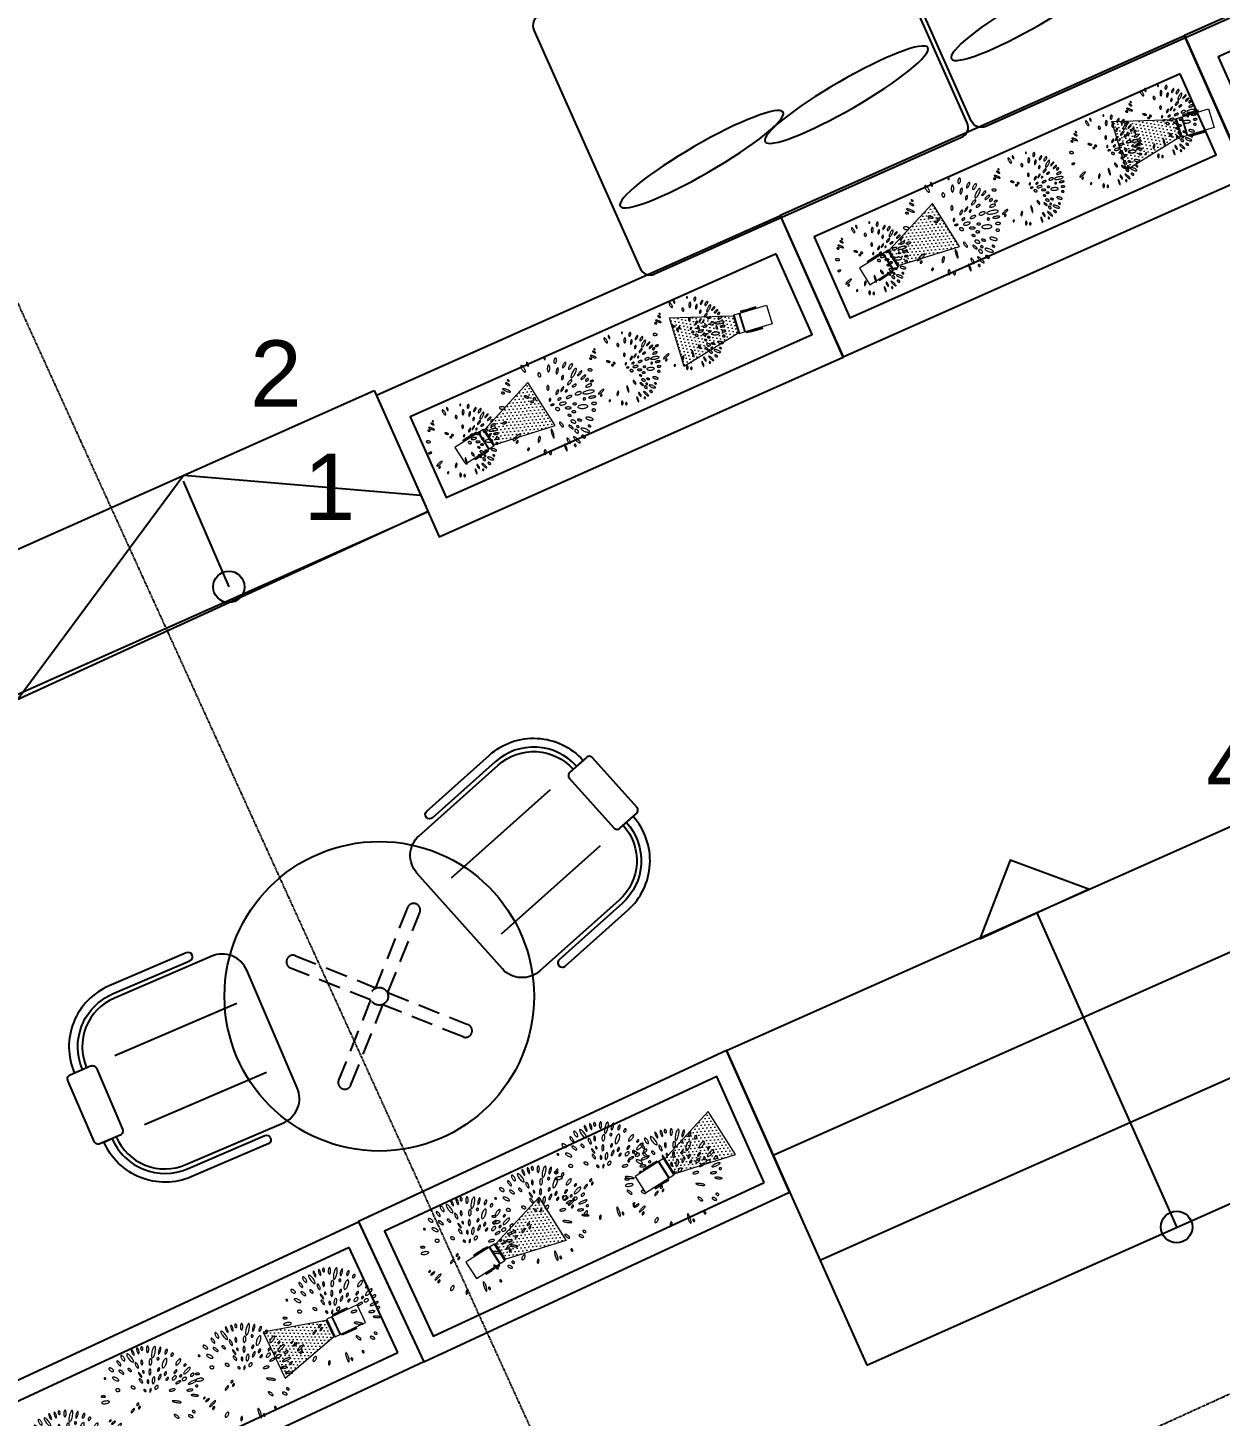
# Model space of a CAD drawing. Header units: millimetres. Extents: x 2562 to 7288, y 778 to 5635.
# Drawn here: x 3753.1 to 4022.7, y 1200.9 to 1514.9 of the extents above; entities that cross this region are included whole.
import ezdxf

# ---------------------------------------------------------------- set-up
doc = ezdxf.new("R2010")
doc.units = ezdxf.units.MM
doc.set_wipeout_variables(frame=1)
doc.linetypes.add('HIDDEN', pattern=[0.375, 0.25, -0.125])
doc.linetypes.add('x-ref_base plan 1$0$C2-A104-16$0$HIDDEN', pattern=[0.375, 0.25, -0.125])
for name, color, linetype in [('0-gnl-gor2', 6, 'Continuous'), ('0-gnl-gor3', 252, 'Continuous'), ('0-gnl-gor5', 254, 'Continuous'), ('0-gnl-merdiven', 6, 'Continuous'), ('0-gnl-ust', 191, 'HIDDEN'), ('2-tef-hareketli', 251, 'Continuous')]:
    doc.layers.add(name, color=color, linetype=linetype)
doc.layers.add('ONOFF_LI-11', color=7, linetype='Continuous', lineweight=0, true_color=0xcc33a1)
doc.layers.add('x-ref_base plan 1$0$SHG-LANDSCAPING', color=252, linetype='Continuous', lineweight=18)
doc.styles.get("Standard").update_dxf_attribs({"font": 'arial.ttf'})

# ---------------------------------------------------------------- blocks, each defined once
blk = doc.blocks.new('LI-11')
blk.add_wipeout([(-2.2, 3.19), (2.2, 3.19), (2.2, 0.81), (2.56, 0.81), (2.56, -2.83), (2.41, -2.83), (2.41, -2.56), (2.2, -2.56), (2.2, -4.41), (2, -4.61), (-2, -4.61), (-2.2, -4.41), (-2.2, -2.61), (-2.4, -2.61), (-2.4, -2.83), (-2.55, -2.83), (-2.56, 0.81), (-2.2, 0.81)]).dxf.layer = 'ONOFF_LI-11'
at = {"layer": 'ONOFF_LI-11', "ltscale": 3, "true_color": 0xf4cd0b}
h = blk.add_hatch(dxfattribs=at)
h.set_pattern_fill('DOTS', color=40, scale=0.5)
h.paths.add_polyline_path([(-5.75, -18.62), (5.75, -18.62), (2, -4.61), (-2, -4.61)])
at = {"layer": 'ONOFF_LI-11', "color": 251, "ltscale": 3}
for p, q in [((-2.2, 0.81), (-2.56, 0.81)), ((-2.56, 0.81), (-2.56, -0.81)), ((2.2, 0.81), (2.56, 0.81)), ((2.56, 0.81), (2.56, -0.81)), ((-2.2, -0.81), (-2.39, -0.81)), ((2.2, -0.81), (2.39, -0.81)), ((2.41, -1.95), (2.56, -1.95))]:
    blk.add_line(p, q, dxfattribs=at)
at = {"layer": 'ONOFF_LI-11', "ltscale": 3}
for points in [[(2.2, -4.41), (2.2, 3.19), (-2.2, 3.19), (-2.2, -4.41)], [(-2.2, -3.06), (2.2, -3.06)], [(-2.2, -3.21), (2.2, -3.21)], [(-2.2, -4.41), (2.2, -4.41)], [(-2, -4.61), (-2.2, -4.41)], [(-2, -4.61), (2, -4.61)], [(-2, -4.61), (2, -4.61)], [(2, -4.61), (2.2, -4.41)]]:
    blk.add_lwpolyline(points, dxfattribs=at)
at = {"layer": 'ONOFF_LI-11', "color": 251, "ltscale": 3}
for points in [[(-2.56, -1.95), (-2.56, 0.81)], [(-2.41, -1.95), (-2.38, 0.81)], [(2.41, -1.95), (2.38, 0.81)], [(2.56, -1.95), (2.56, 0.81)]]:
    blk.add_lwpolyline(points, dxfattribs=at)
for points in [[(-2.55, -2.83), (-2.4, -2.83), (-2.4, -1.95), (-2.55, -1.95)], [(-2.4, -2.21), (-2.2, -2.21), (-2.2, -2.61), (-2.4, -2.61)], [(2.2, -2.26), (2.41, -2.26), (2.41, -2.56), (2.2, -2.56)], [(2.41, -1.95), (2.56, -1.95), (2.56, -2.83), (2.41, -2.83)]]:
    blk.add_lwpolyline(points, close=True, dxfattribs=at)
at = {"layer": 'ONOFF_LI-11', "color": 40, "ltscale": 3, "true_color": 0xf4cd0b}
blk.add_lwpolyline([(-5.75, -18.62), (5.75, -18.62), (2, -4.61), (-2, -4.61), (-5.75, -18.62)], dxfattribs=at)
blk = doc.blocks.new('BP_Abelia grandiflora')
at = {"layer": '0-gnl-gor5', "lineweight": 9}
for points in [[(-0.0949, 0.2077, 0.206976), (-0.0962, 0.2062, 0.096084), (-0.0969, 0.2021, 0.052894), (-0.0962, 0.1976, 0.039992), (-0.0943, 0.1919, 0.039992), (-0.0914, 0.1866, 0.052894), (-0.0886, 0.183, 0.096084), (-0.0851, 0.1807, 0.206976), (-0.0831, 0.1807, 0.206976), (-0.0818, 0.1821, 0.096084), (-0.0811, 0.1862, 0.052894), (-0.0818, 0.1908, 0.039992), (-0.0837, 0.1965, 0.039992), (-0.0866, 0.2018, 0.052894), (-0.0894, 0.2054, 0.096084), (-0.0929, 0.2077, 0.206976)], [(-0.0624, 0.1861, 0.029169), (-0.0573, 0.1778, 0.03978), (-0.0528, 0.1723, 0.081053), (-0.0476, 0.1685, 0.247796), (-0.0454, 0.1685, 0.247796), (-0.0441, 0.1704, 0.081053), (-0.0445, 0.1768, 0.03978), (-0.0466, 0.1836, 0.029169), (-0.0507, 0.1924, 0.029169), (-0.0558, 0.2006, 0.03978), (-0.0603, 0.2061, 0.081053), (-0.0655, 0.21, 0.247796), (-0.0677, 0.2099, 0.247796), (-0.0689, 0.2081, 0.081053), (-0.0686, 0.2016, 0.03978), (-0.0665, 0.1949, 0.029169)], [(-0.0439, 0.2257, 0.261938), (-0.0448, 0.2249, 0.075007), (-0.0454, 0.2211, 0.035692), (-0.0451, 0.2169, 0.025978), (-0.044, 0.2111, 0.025978), (-0.0423, 0.2055, 0.035692), (-0.0406, 0.2017, 0.075007), (-0.0383, 0.1986, 0.261938), (-0.0372, 0.1982, 0.261938), (-0.0363, 0.199, 0.075007), (-0.0357, 0.2029, 0.035692), (-0.036, 0.2071, 0.025978), (-0.0371, 0.2128, 0.025978), (-0.0388, 0.2184, 0.035692), (-0.0405, 0.2223, 0.075007), (-0.0428, 0.2254, 0.261938)], [(-0.0182, 0.2289, 0.243416), (-0.0193, 0.2281, 0.082852), (-0.0205, 0.2245, 0.04109), (-0.0209, 0.2203, 0.030206), (-0.0205, 0.2146, 0.030206), (-0.0194, 0.209, 0.04109), (-0.018, 0.205, 0.082852), (-0.0159, 0.2019, 0.243416), (-0.0146, 0.2014, 0.243416), (-0.0135, 0.2022, 0.082852), (-0.0123, 0.2058, 0.04109), (-0.012, 0.21, 0.030206), (-0.0124, 0.2157, 0.030206), (-0.0135, 0.2213, 0.04109), (-0.0149, 0.2252, 0.082852), (-0.0169, 0.2284, 0.243416)], [(0.0025, 0.2302, 0.154562), (0.0008, 0.2297, 0.106795), (-0.0008, 0.2278, 0.073326), (-0.0017, 0.2253, 0.059836), (-0.002, 0.222, 0.059836), (-0.0016, 0.2187, 0.073326), (-0.0005, 0.2163, 0.106795), (0.0013, 0.2145, 0.154562), (0.003, 0.214, 0.154562), (0.0046, 0.2146, 0.106795), (0.0063, 0.2165, 0.073326), (0.0072, 0.219, 0.059836), (0.0075, 0.2223, 0.059836), (0.007, 0.2255, 0.073326), (0.0059, 0.228, 0.106795), (0.0042, 0.2298, 0.154562)], [(0.0309, 0.2284, 0.217322), (0.0291, 0.228, 0.092688), (0.0264, 0.2249, 0.049364), (0.0246, 0.2208, 0.036974), (0.023, 0.215, 0.036974), (0.0223, 0.209, 0.049364), (0.0226, 0.2045, 0.092688), (0.024, 0.2006, 0.217322), (0.0255, 0.1996, 0.217322), (0.0273, 0.2, 0.092688), (0.03, 0.2031, 0.049364), (0.0318, 0.2072, 0.036974), (0.0334, 0.213, 0.036974), (0.0341, 0.219, 0.049364), (0.0338, 0.2235, 0.092688), (0.0324, 0.2274, 0.217322)], [(0.0625, 0.2217, 0.256191), (0.0601, 0.2214, 0.077505), (0.0549, 0.2164, 0.037329), (0.0505, 0.2097, 0.027247), (0.0458, 0.1998, 0.027247), (0.0422, 0.1895, 0.037329), (0.0406, 0.1816, 0.077505), (0.0407, 0.1744, 0.256191), (0.0422, 0.1726, 0.256191), (0.0445, 0.1728, 0.077505), (0.0497, 0.1779, 0.037329), (0.0541, 0.1846, 0.027247), (0.0588, 0.1944, 0.027247), (0.0624, 0.2048, 0.037329), (0.0641, 0.2126, 0.077505), (0.0639, 0.2199, 0.256191)], [(0.0872, 0.2131, 0.259831), (0.0859, 0.213, 0.07593), (0.0827, 0.2101, 0.036288), (0.0799, 0.2062, 0.026439), (0.0768, 0.2004, 0.026439), (0.0743, 0.1943, 0.036288), (0.0731, 0.1897, 0.07593), (0.0729, 0.1854, 0.259831), (0.0737, 0.1843, 0.259831), (0.0751, 0.1844, 0.07593), (0.0783, 0.1873, 0.036288), (0.0811, 0.1912, 0.026439), (0.0842, 0.197, 0.026439), (0.0866, 0.203, 0.036288), (0.0879, 0.2077, 0.07593), (0.088, 0.212, 0.259831)], [(0.1147, 0.1991, 0.205663), (0.1132, 0.1993, 0.096491), (0.1103, 0.1979, 0.053352), (0.1077, 0.1954, 0.040391), (0.105, 0.1915, 0.040391), (0.1029, 0.1873, 0.053352), (0.102, 0.1838, 0.096491), (0.1021, 0.1806, 0.205663), (0.103, 0.1793, 0.205663), (0.1046, 0.1791, 0.096491), (0.1075, 0.1806, 0.053352), (0.1101, 0.1831, 0.040391), (0.1128, 0.1869, 0.040391), (0.1148, 0.1912, 0.053352), (0.1158, 0.1946, 0.096491), (0.1157, 0.1979, 0.205663)], [(-0.1584, 0.1599, 0.17972), (-0.1593, 0.158, 0.103229), (-0.1587, 0.1544, 0.062965), (-0.157, 0.151, 0.049171), (-0.1537, 0.1471, 0.049171), (-0.1498, 0.144, 0.062965), (-0.1463, 0.1423, 0.103229), (-0.1427, 0.1419, 0.17972), (-0.1408, 0.1428, 0.17972), (-0.14, 0.1447, 0.103229), (-0.1405, 0.1483, 0.062965), (-0.1423, 0.1518, 0.049171), (-0.1455, 0.1556, 0.049171), (-0.1494, 0.1587, 0.062965), (-0.1529, 0.1604, 0.103229), (-0.1565, 0.1608, 0.17972)], [(-0.1169, 0.1861, 0.228205), (-0.1179, 0.1848, 0.088786), (-0.1179, 0.181, 0.045809), (-0.1169, 0.177, 0.034018), (-0.1147, 0.1718, 0.034018), (-0.1117, 0.167, 0.045809), (-0.109, 0.1638, 0.088786), (-0.1059, 0.1617, 0.228205), (-0.1043, 0.1617, 0.228205), (-0.1034, 0.163, 0.088786), (-0.1033, 0.1668, 0.045809), (-0.1044, 0.1708, 0.034018), (-0.1066, 0.176, 0.034018), (-0.1095, 0.1808, 0.045809), (-0.1123, 0.184, 0.088786), (-0.1154, 0.1861, 0.228205)], [(-0.1156, 0.1428, 0.225102), (-0.1162, 0.1413, 0.08993), (-0.1152, 0.1376, 0.046807), (-0.1131, 0.134, 0.03484), (-0.1095, 0.1297, 0.03484), (-0.1053, 0.1259, 0.046807), (-0.1018, 0.1236, 0.08993), (-0.0982, 0.1225, 0.225102), (-0.0967, 0.123, 0.225102), (-0.0961, 0.1245, 0.08993), (-0.0971, 0.1282, 0.046807), (-0.0992, 0.1318, 0.03484), (-0.1028, 0.1361, 0.03484), (-0.1069, 0.1399, 0.046807), (-0.1104, 0.1422, 0.08993), (-0.1141, 0.1433, 0.225102)], [(-0.0742, 0.1435, 0.185857), (-0.075, 0.1421, 0.10188), (-0.0748, 0.1393, 0.060594), (-0.0736, 0.1365, 0.046923), (-0.0714, 0.1332, 0.046923), (-0.0686, 0.1304, 0.060594), (-0.066, 0.1288, 0.10188), (-0.0633, 0.1281, 0.185857), (-0.0618, 0.1286, 0.185857), (-0.061, 0.13, 0.10188), (-0.0612, 0.1328, 0.060594), (-0.0623, 0.1357, 0.046923), (-0.0646, 0.1389, 0.046923), (-0.0674, 0.1417, 0.060594), (-0.07, 0.1434, 0.10188), (-0.0727, 0.144, 0.185857)], [(-0.0361, 0.1647, 0.224678), (-0.0373, 0.1636, 0.090084), (-0.0382, 0.1598, 0.046944), (-0.0381, 0.1555, 0.034953), (-0.0369, 0.1499, 0.034953), (-0.035, 0.1445, 0.046944), (-0.0329, 0.1407, 0.090084), (-0.0301, 0.1379, 0.224678), (-0.0285, 0.1376, 0.224678), (-0.0273, 0.1387, 0.090084), (-0.0264, 0.1425, 0.046944), (-0.0265, 0.1468, 0.034953), (-0.0277, 0.1525, 0.034953), (-0.0296, 0.1579, 0.046944), (-0.0317, 0.1617, 0.090084), (-0.0345, 0.1644, 0.224678)], [(-0.0073, 0.1703, 0.208148), (-0.0086, 0.1698, 0.095716), (-0.0104, 0.1674, 0.052486), (-0.0115, 0.1642, 0.039639), (-0.0122, 0.1599, 0.039639), (-0.0122, 0.1556, 0.052486), (-0.0116, 0.1523, 0.095716), (-0.0102, 0.1497, 0.208148), (-0.0089, 0.149, 0.208148), (-0.0075, 0.1495, 0.095716), (-0.0058, 0.1519, 0.052486), (-0.0047, 0.155, 0.039639), (-0.004, 0.1593, 0.039639), (-0.004, 0.1637, 0.052486), (-0.0046, 0.1669, 0.095716), (-0.006, 0.1696, 0.208148)], [(0.0349, 0.1693, 0.191592), (0.0327, 0.169, 0.100474), (0.0295, 0.1664, 0.058435), (0.0271, 0.1626, 0.044925), (0.0251, 0.1571, 0.044925), (0.0241, 0.1513, 0.058435), (0.0242, 0.1468, 0.100474), (0.0257, 0.1429, 0.191592), (0.0274, 0.1416, 0.191592), (0.0296, 0.1419, 0.100474), (0.0328, 0.1445, 0.058435), (0.0352, 0.1483, 0.044925), (0.0372, 0.1538, 0.044925), (0.0382, 0.1596, 0.058435), (0.0381, 0.1641, 0.100474), (0.0366, 0.1679, 0.191592)], [(0.0696, 0.1689, 0.110174), (0.0678, 0.1694, 0.102587), (0.0658, 0.169, 0.093413), (0.0641, 0.1678, 0.08782), (0.0629, 0.1661, 0.08782), (0.0623, 0.164, 0.093413), (0.0624, 0.162, 0.102587), (0.0634, 0.1602, 0.110174), (0.0648, 0.159, 0.110174), (0.0666, 0.1586, 0.102587), (0.0686, 0.159, 0.093413), (0.0703, 0.1601, 0.08782), (0.0716, 0.1619, 0.08782), (0.0722, 0.1639, 0.093413), (0.072, 0.166, 0.102587), (0.0711, 0.1678, 0.110174)], [(0.1041, 0.1589, 0.219849), (0.1013, 0.1592, 0.09181), (0.0958, 0.156, 0.048525), (0.0909, 0.1509, 0.036269), (0.0857, 0.1431, 0.036269), (0.0816, 0.1346, 0.048525), (0.0797, 0.1279, 0.09181), (0.0797, 0.1215, 0.219849), (0.0813, 0.1192, 0.219849), (0.084, 0.119, 0.09181), (0.0896, 0.1222, 0.048525), (0.0944, 0.1273, 0.036269), (0.0997, 0.1351, 0.036269), (0.1038, 0.1435, 0.048525), (0.1057, 0.1503, 0.09181), (0.1057, 0.1567, 0.219849)], [(0.1382, 0.1775, 0.15118), (0.1365, 0.1782, 0.106997), (0.134, 0.1779, 0.074795), (0.1316, 0.1766, 0.061485), (0.1292, 0.1743, 0.061485), (0.1274, 0.1716, 0.074795), (0.1266, 0.169, 0.106997), (0.1268, 0.1664, 0.15118), (0.1278, 0.1649, 0.15118), (0.1295, 0.1642, 0.106997), (0.132, 0.1645, 0.074795), (0.1344, 0.1658, 0.061485), (0.1368, 0.1681, 0.061485), (0.1386, 0.1708, 0.074795), (0.1394, 0.1734, 0.106997), (0.1392, 0.176, 0.15118)], [(0.1675, 0.1451, 0.224459), (0.1656, 0.1458, 0.090164), (0.1609, 0.1447, 0.047015), (0.1562, 0.1421, 0.035012), (0.1506, 0.1377, 0.035012), (0.1457, 0.1326, 0.047015), (0.1427, 0.1282, 0.090164), (0.1412, 0.1236, 0.224459), (0.1418, 0.1216, 0.224459), (0.1437, 0.1209, 0.090164), (0.1484, 0.122, 0.047015), (0.153, 0.1245, 0.035012), (0.1586, 0.129, 0.035012), (0.1635, 0.1341, 0.047015), (0.1665, 0.1385, 0.090164), (0.1681, 0.1431, 0.224459)], [(-0.1882, 0.1194, 0.136055), (-0.1885, 0.1183, 0.10695), (-0.1881, 0.1168, 0.081551), (-0.1873, 0.1156, 0.069671), (-0.1859, 0.1145, 0.069671), (-0.1842, 0.1138, 0.081551), (-0.1827, 0.1137, 0.10695), (-0.1813, 0.1141, 0.136055), (-0.1805, 0.1149, 0.136055), (-0.1802, 0.116, 0.10695), (-0.1805, 0.1174, 0.081551), (-0.1814, 0.1187, 0.069671), (-0.1828, 0.1198, 0.069671), (-0.1844, 0.1204, 0.081551), (-0.1859, 0.1206, 0.10695), (-0.1873, 0.1202, 0.136055)], [(-0.1503, 0.1158, 0.222164), (-0.1506, 0.1139, 0.090991), (-0.1487, 0.1099, 0.047763), (-0.1455, 0.1062, 0.035633), (-0.1404, 0.102, 0.035633), (-0.1348, 0.0986, 0.047763), (-0.1302, 0.0968, 0.090991), (-0.1258, 0.0964, 0.222164), (-0.1242, 0.0973, 0.222164), (-0.1238, 0.0992, 0.090991), (-0.1257, 0.1032, 0.047763), (-0.1289, 0.1069, 0.035633), (-0.134, 0.1111, 0.035633), (-0.1396, 0.1145, 0.047763), (-0.1442, 0.1163, 0.090991), (-0.1486, 0.1167, 0.222164)], [(-0.0318, 0.0896, 0.218092), (-0.0326, 0.0885, 0.092422), (-0.0328, 0.0851, 0.049107), (-0.0319, 0.0815, 0.036758), (-0.0299, 0.077, 0.036758), (-0.0273, 0.0729, 0.049107), (-0.0248, 0.0701, 0.092422), (-0.022, 0.0684, 0.218092), (-0.0205, 0.0685, 0.218092), (-0.0196, 0.0696, 0.092422), (-0.0195, 0.073, 0.049107), (-0.0203, 0.0766, 0.036758), (-0.0223, 0.0811, 0.036758), (-0.025, 0.0852, 0.049107), (-0.0274, 0.088, 0.092422), (-0.0303, 0.0897, 0.218092)], [(-0.0304, 0.1171, 0.270783), (-0.0309, 0.1163, 0.071066), (-0.0307, 0.1129, 0.033234), (-0.0297, 0.1092, 0.024094), (-0.0277, 0.1044, 0.024094), (-0.0252, 0.0997, 0.033234), (-0.0231, 0.0966, 0.071066), (-0.0205, 0.0942, 0.270783), (-0.0196, 0.0941, 0.270783), (-0.019, 0.0949, 0.071066), (-0.0193, 0.0984, 0.033234), (-0.0203, 0.1021, 0.024094), (-0.0223, 0.1069, 0.024094), (-0.0248, 0.1115, 0.033234), (-0.0269, 0.1146, 0.071066), (-0.0294, 0.117, 0.270783)], [(-0.0097, 0.1225, 0.164937), (-0.0107, 0.1219, 0.10574), (-0.0115, 0.1203, 0.068929), (-0.0118, 0.1184, 0.055121), (-0.0115, 0.1159, 0.055121), (-0.0107, 0.1136, 0.068929), (-0.0096, 0.112, 0.10574), (-0.0081, 0.1109, 0.164937), (-0.007, 0.1108, 0.164937), (-0.006, 0.1114, 0.10574), (-0.0051, 0.113, 0.068929), (-0.0049, 0.115, 0.055121), (-0.0051, 0.1174, 0.055121), (-0.006, 0.1197, 0.068929), (-0.007, 0.1213, 0.10574), (-0.0085, 0.1224, 0.164937)], [(0.0052, 0.0784, 0.182227), (0.0039, 0.0779, 0.102698), (0.0023, 0.0761, 0.061989), (0.0013, 0.0736, 0.048238), (0.0008, 0.0702, 0.048238), (0.001, 0.0668, 0.061989), (0.0017, 0.0643, 0.102698), (0.003, 0.0623, 0.182227), (0.0043, 0.0617, 0.182227), (0.0056, 0.0621, 0.102698), (0.0072, 0.064, 0.061989), (0.0082, 0.0665, 0.048238), (0.0087, 0.0698, 0.048238), (0.0085, 0.0732, 0.061989), (0.0079, 0.0758, 0.102698), (0.0065, 0.0778, 0.182227)], [(0.0237, 0.1248, 0.221241), (0.0221, 0.1244, 0.091319), (0.0196, 0.1216, 0.048066), (0.0178, 0.1178, 0.035885), (0.0163, 0.1124, 0.035885), (0.0156, 0.1069, 0.048066), (0.0158, 0.1028, 0.091319), (0.017, 0.0992, 0.221241), (0.0183, 0.0982, 0.221241), (0.0199, 0.0986, 0.091319), (0.0224, 0.1014, 0.048066), (0.0241, 0.1052, 0.035885), (0.0256, 0.1105, 0.035885), (0.0263, 0.1161, 0.048066), (0.0262, 0.1202, 0.091319), (0.025, 0.1238, 0.221241)], [(0.0359, 0.0865, 0.213517), (0.0338, 0.0863, 0.093974), (0.0304, 0.0835, 0.050644), (0.0276, 0.0795, 0.038059), (0.0249, 0.0736, 0.038059), (0.0232, 0.0674, 0.050644), (0.0227, 0.0625, 0.093974), (0.0236, 0.0581, 0.213517), (0.025, 0.0567, 0.213517), (0.0271, 0.0569, 0.093974), (0.0305, 0.0597, 0.050644), (0.0333, 0.0637, 0.038059), (0.036, 0.0696, 0.038059), (0.0377, 0.0759, 0.050644), (0.0382, 0.0807, 0.093974), (0.0373, 0.0851, 0.213517)], [(0.0679, 0.0919, 0.234361), (0.0665, 0.0921, 0.086447), (0.0632, 0.0903, 0.043866), (0.0603, 0.0875, 0.032434), (0.0569, 0.0832, 0.032434), (0.0542, 0.0785, 0.043866), (0.0527, 0.0747, 0.086447), (0.0523, 0.071, 0.234361), (0.053, 0.0698, 0.234361), (0.0544, 0.0696, 0.086447), (0.0576, 0.0714, 0.043866), (0.0606, 0.0742, 0.032434), (0.0639, 0.0785, 0.032434), (0.0667, 0.0832, 0.043866), (0.0681, 0.087, 0.086447), (0.0686, 0.0907, 0.234361)], [(0.0661, 0.1221, 0.181524), (0.0647, 0.1224, 0.10285), (0.0625, 0.1216, 0.062262), (0.0604, 0.12, 0.048498), (0.0583, 0.1175, 0.048498), (0.0568, 0.1145, 0.062262), (0.0561, 0.1121, 0.10285), (0.0562, 0.1097, 0.181524), (0.057, 0.1086, 0.181524), (0.0584, 0.1082, 0.10285), (0.0606, 0.109, 0.062262), (0.0627, 0.1106, 0.048498), (0.0648, 0.1132, 0.048498), (0.0663, 0.1161, 0.062262), (0.067, 0.1186, 0.10285), (0.0669, 0.121, 0.181524)], [(0.094, 0.0995, 0.190551), (0.0926, 0.0999, 0.100739), (0.0901, 0.0991, 0.058823), (0.0878, 0.0973, 0.045281), (0.0853, 0.0945, 0.045281), (0.0834, 0.0913, 0.058823), (0.0825, 0.0885, 0.100739), (0.0824, 0.0859, 0.190551), (0.0832, 0.0847, 0.190551), (0.0846, 0.0843, 0.100739), (0.0871, 0.0852, 0.058823), (0.0894, 0.0869, 0.045281), (0.0919, 0.0897, 0.045281), (0.0938, 0.0929, 0.058823), (0.0947, 0.0957, 0.100739), (0.0948, 0.0983, 0.190551)], [(0.0981, 0.0721, 0.189405), (0.0969, 0.0727, 0.101026), (0.0946, 0.0725, 0.059252), (0.0923, 0.0715, 0.045676), (0.0897, 0.0696, 0.045676), (0.0874, 0.0673, 0.059252), (0.086, 0.0651, 0.101026), (0.0855, 0.0629, 0.189405), (0.0859, 0.0617, 0.189405), (0.087, 0.0611, 0.101026), (0.0893, 0.0613, 0.059252), (0.0916, 0.0623, 0.045676), (0.0943, 0.0642, 0.045676), (0.0966, 0.0665, 0.059252), (0.0979, 0.0686, 0.101026), (0.0985, 0.0709, 0.189405)], [(0.1346, 0.0725, 0.173385), (0.1328, 0.0738, 0.104439), (0.1293, 0.0741, 0.065477), (0.1255, 0.0731, 0.051621), (0.1212, 0.0708, 0.051621), (0.1175, 0.0676, 0.065477), (0.1152, 0.0645, 0.104439), (0.1142, 0.0611, 0.173385), (0.1147, 0.059, 0.173385), (0.1165, 0.0577, 0.104439), (0.1201, 0.0574, 0.065477), (0.1238, 0.0584, 0.051621), (0.1281, 0.0607, 0.051621), (0.1318, 0.0639, 0.065477), (0.1341, 0.067, 0.104439), (0.1351, 0.0704, 0.173385)], [(0.1418, 0.0995, 0.211516), (0.1406, 0.1001, 0.094634), (0.1379, 0.0995, 0.051326), (0.1352, 0.098, 0.038641), (0.132, 0.0955, 0.038641), (0.1293, 0.0925, 0.051326), (0.1277, 0.0899, 0.094634), (0.1269, 0.0872, 0.211516), (0.1274, 0.086, 0.211516), (0.1285, 0.0855, 0.094634), (0.1313, 0.0861, 0.051326), (0.134, 0.0875, 0.038641), (0.1371, 0.0901, 0.038641), (0.1398, 0.0931, 0.051326), (0.1415, 0.0957, 0.094634), (0.1422, 0.0983, 0.211516)], [(0.1594, 0.073, 0.141068), (0.1582, 0.0738, 0.107148), (0.1564, 0.0742, 0.079281), (0.1545, 0.0738, 0.066799), (0.1524, 0.0727, 0.066799), (0.1507, 0.0711, 0.079281), (0.1497, 0.0694, 0.107148), (0.1494, 0.0676, 0.141068), (0.1499, 0.0662, 0.141068), (0.151, 0.0653, 0.107148), (0.1529, 0.065, 0.079281), (0.1548, 0.0654, 0.066799), (0.1569, 0.0665, 0.066799), (0.1586, 0.0681, 0.079281), (0.1596, 0.0698, 0.107148), (0.1598, 0.0716, 0.141068)], [(0.2035, 0.1, 0.241866), (0.2017, 0.1009, 0.08348), (0.1962, 0.1001, 0.041558), (0.1905, 0.0976, 0.030579), (0.1834, 0.0932, 0.030579), (0.1768, 0.088, 0.041558), (0.1726, 0.0835, 0.08348), (0.1699, 0.0786, 0.241866), (0.1702, 0.0766, 0.241866), (0.172, 0.0756, 0.08348), (0.1775, 0.0765, 0.041558), (0.1832, 0.0789, 0.030579), (0.1903, 0.0833, 0.030579), (0.1969, 0.0886, 0.041558), (0.2011, 0.0931, 0.08348), (0.2038, 0.098, 0.241866)], [(0.1873, 0.118, 0.167836), (0.1863, 0.1188, 0.105336), (0.1844, 0.119, 0.067731), (0.1823, 0.1185, 0.053888), (0.18, 0.1173, 0.053888), (0.178, 0.1156, 0.067731), (0.1767, 0.1139, 0.105336), (0.1762, 0.112, 0.167836), (0.1765, 0.1108, 0.167836), (0.1775, 0.1101, 0.105336), (0.1794, 0.1099, 0.067731), (0.1815, 0.1103, 0.053888), (0.1838, 0.1116, 0.053888), (0.1858, 0.1133, 0.067731), (0.1871, 0.1149, 0.105336), (0.1876, 0.1168, 0.167836)], [(0.2153, 0.0698, 0.167894), (0.214, 0.071, 0.105327), (0.2112, 0.0717, 0.067707), (0.2082, 0.0713, 0.053864), (0.2047, 0.0699, 0.053864), (0.2015, 0.0678, 0.067707), (0.1994, 0.0656, 0.105327), (0.1983, 0.063, 0.167894), (0.1986, 0.0612, 0.167894), (0.1999, 0.06, 0.105327), (0.2026, 0.0594, 0.067707), (0.2056, 0.0598, 0.053864), (0.2092, 0.0611, 0.053864), (0.2124, 0.0632, 0.067707), (0.2144, 0.0654, 0.105327), (0.2155, 0.068, 0.167894)], [(-0.2179, 0.0108, 0.226996), (-0.2171, 0.009, 0.089235), (-0.2128, 0.0066, 0.046197), (-0.2076, 0.0053, 0.034337), (-0.2004, 0.0047, 0.034337), (-0.1932, 0.0051, 0.046197), (-0.188, 0.0062, 0.089235), (-0.1836, 0.0085, 0.226996), (-0.1827, 0.0103, 0.226996), (-0.1836, 0.0121, 0.089235), (-0.1878, 0.0145, 0.046197), (-0.1931, 0.0158, 0.034337), (-0.2003, 0.0164, 0.034337), (-0.2075, 0.016, 0.046197), (-0.2127, 0.0149, 0.089235), (-0.217, 0.0126, 0.226996)], [(-0.2157, 0.0401, 0.218506), (-0.2154, 0.0389, 0.092278), (-0.2133, 0.0371, 0.048969), (-0.2106, 0.0359, 0.036642), (-0.2068, 0.0349, 0.036642), (-0.2029, 0.0344, 0.048969), (-0.1999, 0.0346, 0.092278), (-0.1974, 0.0355, 0.218506), (-0.1967, 0.0365, 0.218506), (-0.197, 0.0376, 0.092278), (-0.199, 0.0394, 0.048969), (-0.2017, 0.0406, 0.036642), (-0.2055, 0.0416, 0.036642), (-0.2095, 0.0421, 0.048969), (-0.2124, 0.0419, 0.092278), (-0.215, 0.041, 0.218506)], [(-0.1458, 0.0585, 0.14574), (-0.1458, 0.0563, 0.107166), (-0.1443, 0.0536, 0.077192), (-0.1418, 0.0515, 0.064269), (-0.1383, 0.05, 0.064269), (-0.1344, 0.0494, 0.077192), (-0.1312, 0.0498, 0.107166), (-0.1285, 0.0512, 0.14574), (-0.1273, 0.0531, 0.14574), (-0.1273, 0.0554, 0.107166), (-0.1288, 0.0581, 0.077192), (-0.1313, 0.0601, 0.064269), (-0.1348, 0.0617, 0.064269), (-0.1387, 0.0623, 0.077192), (-0.1419, 0.0619, 0.107166), (-0.1446, 0.0604, 0.14574)], [(-0.0748, 0.0608, 0.17178), (-0.0753, 0.059, 0.104715), (-0.0743, 0.0561, 0.066124), (-0.0723, 0.0535, 0.052265), (-0.0692, 0.0509, 0.052265), (-0.0655, 0.0491, 0.066124), (-0.0623, 0.0483, 0.104715), (-0.0593, 0.0486, 0.17178), (-0.0578, 0.0498, 0.17178), (-0.0574, 0.0516, 0.104715), (-0.0583, 0.0544, 0.066124), (-0.0603, 0.057, 0.052265), (-0.0635, 0.0596, 0.052265), (-0.0672, 0.0615, 0.066124), (-0.0703, 0.0622, 0.104715), (-0.0733, 0.0619, 0.17178)], [(-0.0205, 0.0374, 0.159367), (-0.0211, 0.0362, 0.106385), (-0.0211, 0.0342, 0.071268), (-0.0202, 0.0322, 0.05759), (-0.0187, 0.0301, 0.05759), (-0.0166, 0.0284, 0.071268), (-0.0147, 0.0275, 0.106385), (-0.0127, 0.0273, 0.159367), (-0.0115, 0.0279, 0.159367), (-0.0108, 0.0291, 0.106385), (-0.0109, 0.0311, 0.071268), (-0.0117, 0.0331, 0.05759), (-0.0133, 0.0352, 0.05759), (-0.0153, 0.0369, 0.071268), (-0.0173, 0.0378, 0.106385), (-0.0193, 0.0379, 0.159367)], [(0.012, 0.0369, 0.233435), (0.0111, 0.0368, 0.086805), (0.0093, 0.0354, 0.044155), (0.0079, 0.0333, 0.032669), (0.0064, 0.0302, 0.032669), (0.0053, 0.027, 0.044155), (0.0049, 0.0245, 0.086805), (0.0051, 0.0223, 0.233435), (0.0057, 0.0216, 0.233435), (0.0066, 0.0216, 0.086805), (0.0083, 0.0231, 0.044155), (0.0097, 0.0252, 0.032669), (0.0112, 0.0282, 0.032669), (0.0123, 0.0315, 0.044155), (0.0128, 0.034, 0.086805), (0.0126, 0.0362, 0.233435)], [(0.0453, 0.0441, 0.148782), (0.0434, 0.0454, 0.107096), (0.0403, 0.0456, 0.075846), (0.0371, 0.0447, 0.062692), (0.0338, 0.0425, 0.062692), (0.031, 0.0396, 0.075846), (0.0295, 0.0367, 0.107096), (0.0291, 0.0336, 0.148782), (0.03, 0.0315, 0.148782), (0.0319, 0.0302, 0.107096), (0.035, 0.03, 0.075846), (0.0382, 0.0309, 0.062692), (0.0416, 0.0331, 0.062692), (0.0443, 0.036, 0.075846), (0.0458, 0.0389, 0.107096), (0.0462, 0.042, 0.148782)], [(0.1193, 0.0144, 0.224989), (0.1186, 0.0158, 0.089971), (0.1151, 0.0174, 0.046843), (0.1111, 0.0181, 0.03487), (0.1055, 0.0181, 0.03487), (0.1, 0.0173, 0.046843), (0.096, 0.0161, 0.089971), (0.0928, 0.014, 0.224989), (0.0922, 0.0125, 0.224989), (0.093, 0.0112, 0.089971), (0.0964, 0.0096, 0.046843), (0.1005, 0.0089, 0.03487), (0.1061, 0.0089, 0.03487), (0.1116, 0.0097, 0.046843), (0.1156, 0.0109, 0.089971), (0.1188, 0.0129, 0.224989)], [(0.1513, 0.0468, 0.242243), (0.1503, 0.0477, 0.083327), (0.1468, 0.0483, 0.041444), (0.1429, 0.0479, 0.030488), (0.1377, 0.0467, 0.030488), (0.1327, 0.0448, 0.041444), (0.1293, 0.0429, 0.083327), (0.1267, 0.0404, 0.242243), (0.1265, 0.0392, 0.242243), (0.1274, 0.0382, 0.083327), (0.1309, 0.0377, 0.041444), (0.1348, 0.0381, 0.030488), (0.14, 0.0393, 0.030488), (0.145, 0.0412, 0.041444), (0.1484, 0.0431, 0.083327), (0.151, 0.0456, 0.242243)], [(0.1792, 0.0558, 0.150587), (0.178, 0.0578, 0.107025), (0.1752, 0.0595, 0.075054), (0.1717, 0.06, 0.06178), (0.1675, 0.0595, 0.06178), (0.1636, 0.058, 0.075054), (0.1608, 0.056, 0.107025), (0.1591, 0.0532, 0.150587), (0.1589, 0.0509, 0.150587), (0.1601, 0.0489, 0.107025), (0.163, 0.0472, 0.075054), (0.1664, 0.0467, 0.06178), (0.1706, 0.0472, 0.06178), (0.1745, 0.0487, 0.075054), (0.1773, 0.0507, 0.107025), (0.1791, 0.0535, 0.150587)], [(0.1986, -0.0014, 0.244655), (0.198, -0.0002, 0.082347), (0.1947, 0.0016, 0.040717), (0.1907, 0.0027, 0.02991), (0.185, 0.0033, 0.02991), (0.1794, 0.0032, 0.040717), (0.1752, 0.0026, 0.082347), (0.1718, 0.0011, 0.244655), (0.1711, 0, 0.244655), (0.1716, -0.0013, 0.082347), (0.175, -0.0031, 0.040717), (0.179, -0.0041, 0.02991), (0.1846, -0.0047, 0.02991), (0.1903, -0.0046, 0.040717), (0.1944, -0.004, 0.082347), (0.1979, -0.0026, 0.244655)], [(0.2216, 0.0378, 0.277561), (0.2205, 0.0388, 0.067974), (0.2151, 0.0394, 0.031398), (0.209, 0.0388, 0.0227), (0.2009, 0.0372, 0.0227), (0.1929, 0.0348, 0.031398), (0.1873, 0.0324, 0.067974), (0.1828, 0.0293, 0.277561), (0.1824, 0.0279, 0.277561), (0.1834, 0.0269, 0.067974), (0.1889, 0.0263, 0.031398), (0.1949, 0.0269, 0.0227), (0.203, 0.0285, 0.0227), (0.211, 0.031, 0.031398), (0.2166, 0.0333, 0.067974), (0.2211, 0.0364, 0.277561)], [(0.2238, 0.0126, 0.132495), (0.2234, 0.014, 0.106693), (0.2222, 0.0153, 0.083176), (0.2206, 0.0161, 0.071819), (0.2184, 0.0164, 0.071819), (0.2163, 0.0161, 0.083176), (0.2146, 0.0153, 0.106693), (0.2134, 0.014, 0.132495), (0.213, 0.0126, 0.132495), (0.2134, 0.0112, 0.106693), (0.2146, 0.0098, 0.083176), (0.2163, 0.009, 0.071819), (0.2184, 0.0087, 0.071819), (0.2206, 0.009, 0.083176), (0.2222, 0.0098, 0.106693), (0.2234, 0.0112, 0.132495)], [(-0.0769, -0.0398, 0.241023), (-0.078, -0.0393, 0.083819), (-0.0811, -0.0402, 0.041814), (-0.0843, -0.042, 0.030784), (-0.0881, -0.0451, 0.030784), (-0.0915, -0.0485, 0.041814), (-0.0937, -0.0514, 0.083819), (-0.0949, -0.0545, 0.241023), (-0.0946, -0.0556, 0.241023), (-0.0935, -0.0561, 0.083819), (-0.0903, -0.0552, 0.041814), (-0.0872, -0.0534, 0.030784), (-0.0834, -0.0504, 0.030784), (-0.0799, -0.0469, 0.041814), (-0.0778, -0.044, 0.083819), (-0.0766, -0.0409, 0.241023)], [(-0.0535, -0.0192, 0.151181), (-0.0547, -0.0184, 0.106997), (-0.0568, -0.0183, 0.074794), (-0.0589, -0.0189, 0.061485), (-0.0612, -0.0203, 0.061485), (-0.063, -0.0223, 0.074794), (-0.0641, -0.0242, 0.106997), (-0.0643, -0.0263, 0.151181), (-0.0638, -0.0276, 0.151181), (-0.0625, -0.0284, 0.106997), (-0.0605, -0.0286, 0.074794), (-0.0584, -0.028, 0.061485), (-0.0561, -0.0265, 0.061485), (-0.0542, -0.0246, 0.074794), (-0.0532, -0.0226, 0.106997), (-0.0529, -0.0206, 0.151181)], [(-0.0498, -0.0342, 0.175332), (-0.0509, -0.0338, 0.104088), (-0.0528, -0.0342, 0.064698), (-0.0546, -0.0353, 0.050853), (-0.0565, -0.0372, 0.050853), (-0.058, -0.0395, 0.064698), (-0.0587, -0.0415, 0.104088), (-0.0588, -0.0434, 0.175332), (-0.0582, -0.0444, 0.175332), (-0.0571, -0.0448, 0.104088), (-0.0551, -0.0444, 0.064698), (-0.0533, -0.0433, 0.050853), (-0.0514, -0.0414, 0.050853), (-0.0499, -0.0391, 0.064698), (-0.0492, -0.0371, 0.104088), (-0.0492, -0.0352, 0.175332)], [(0.1367, -0.0488, 0.30054), (0.1364, -0.0476, 0.057112), (0.1318, -0.0445, 0.025448), (0.1262, -0.0419, 0.018256), (0.1183, -0.0389, 0.018256), (0.1101, -0.0366, 0.025448), (0.1041, -0.0354, 0.057112), (0.0985, -0.0353, 0.30054), (0.0976, -0.036, 0.30054), (0.0979, -0.0371, 0.057112), (0.1025, -0.0403, 0.025448), (0.108, -0.0429, 0.018256), (0.116, -0.0458, 0.018256), (0.1242, -0.0482, 0.025448), (0.1302, -0.0493, 0.057112), (0.1358, -0.0495, 0.30054)], [(0.2184, -0.032, 0.290135), (0.2181, -0.0311, 0.062096), (0.2144, -0.0287, 0.028093), (0.2099, -0.0268, 0.020218), (0.2034, -0.0249, 0.020218), (0.1969, -0.0235, 0.028093), (0.192, -0.0229, 0.062096), (0.1876, -0.0232, 0.290135), (0.1869, -0.0239, 0.290135), (0.1872, -0.0249, 0.062096), (0.1909, -0.0273, 0.028093), (0.1954, -0.0291, 0.020218), (0.2018, -0.0311, 0.020218), (0.2084, -0.0325, 0.028093), (0.2132, -0.033, 0.062096), (0.2177, -0.0327, 0.290135)], [(-0.199, -0.0776, 0.203392), (-0.1984, -0.078, 0.097182), (-0.1969, -0.0782, 0.054153), (-0.1953, -0.0778, 0.04109), (-0.1933, -0.077, 0.04109), (-0.1914, -0.0758, 0.054153), (-0.1902, -0.0747, 0.097182), (-0.1895, -0.0733, 0.203392), (-0.1895, -0.0726, 0.203392), (-0.1901, -0.0721, 0.097182), (-0.1916, -0.072, 0.054153), (-0.1932, -0.0723, 0.04109), (-0.1952, -0.0732, 0.04109), (-0.1971, -0.0744, 0.054153), (-0.1983, -0.0755, 0.097182), (-0.199, -0.0768, 0.203392)], [(-0.1913, -0.0915, 0.248362), (-0.1905, -0.0921, 0.080818), (-0.1875, -0.092, 0.039613), (-0.1843, -0.0911, 0.029036), (-0.1802, -0.0893, 0.029036), (-0.1764, -0.087, 0.039613), (-0.1738, -0.085, 0.080818), (-0.1719, -0.0826, 0.248362), (-0.1719, -0.0816, 0.248362), (-0.1728, -0.081, 0.080818), (-0.1758, -0.0811, 0.039613), (-0.1789, -0.082, 0.029036), (-0.183, -0.0838, 0.029036), (-0.1869, -0.0861, 0.039613), (-0.1895, -0.0881, 0.080818), (-0.1913, -0.0905, 0.248362)], [(-0.1769, -0.1172, 0.283742), (-0.1757, -0.1177, 0.065106), (-0.1707, -0.1163, 0.029758), (-0.1657, -0.1138, 0.021464), (-0.1591, -0.1096, 0.021464), (-0.1529, -0.1049, 0.029758), (-0.1488, -0.101, 0.065106), (-0.1457, -0.0969, 0.283742), (-0.1458, -0.0956, 0.283742), (-0.147, -0.0951, 0.065106), (-0.1519, -0.0965, 0.029758), (-0.157, -0.099, 0.021464), (-0.1636, -0.1032, 0.021464), (-0.1698, -0.1079, 0.029758), (-0.1739, -0.1118, 0.065106), (-0.177, -0.1159, 0.283742)], [(-0.1656, -0.1316, 0.178273), (-0.1645, -0.1322, 0.103522), (-0.1623, -0.1319, 0.063533), (-0.1602, -0.1309, 0.049718), (-0.1579, -0.129, 0.049718), (-0.156, -0.1267, 0.063533), (-0.155, -0.1246, 0.103522), (-0.1547, -0.1224, 0.178273), (-0.1553, -0.1213, 0.178273), (-0.1564, -0.1207, 0.103522), (-0.1586, -0.121, 0.063533), (-0.1606, -0.122, 0.049718), (-0.163, -0.1239, 0.049718), (-0.1648, -0.1262, 0.063533), (-0.1659, -0.1283, 0.103522), (-0.1662, -0.1305, 0.178273)], [(0.1147, -0.1173, 0.230196), (0.1152, -0.1159, 0.088039), (0.1142, -0.1123, 0.045175), (0.1121, -0.1087, 0.033499), (0.1085, -0.1045, 0.033499), (0.1044, -0.1007, 0.045175), (0.101, -0.0984, 0.088039), (0.0974, -0.0972, 0.230196), (0.096, -0.0977, 0.230196), (0.0955, -0.0991, 0.088039), (0.0965, -0.1027, 0.045175), (0.0986, -0.1063, 0.033499), (0.1021, -0.1105, 0.033499), (0.1062, -0.1143, 0.045175), (0.1097, -0.1166, 0.088039), (0.1132, -0.1178, 0.230196)], [(0.1774, -0.124, 0.195041), (0.1777, -0.1223, 0.099565), (0.1765, -0.1193, 0.057161), (0.1742, -0.1165, 0.043768), (0.1706, -0.1136, 0.043768), (0.1665, -0.1114, 0.057161), (0.1631, -0.1103, 0.099565), (0.1599, -0.1104, 0.195041), (0.1585, -0.1114, 0.195041), (0.1581, -0.113, 0.099565), (0.1593, -0.1161, 0.057161), (0.1616, -0.1188, 0.043768), (0.1652, -0.1217, 0.043768), (0.1693, -0.1239, 0.057161), (0.1727, -0.125, 0.099565), (0.176, -0.1249, 0.195041)], [(0.1909, -0.1037, 0.147171), (0.1914, -0.1021, 0.107141), (0.191, -0.0999, 0.076557), (0.1897, -0.0979, 0.06352), (0.1876, -0.096, 0.06352), (0.185, -0.0946, 0.076557), (0.1827, -0.0942, 0.107141), (0.1805, -0.0946, 0.147171), (0.1792, -0.0956, 0.147171), (0.1787, -0.0972, 0.107141), (0.1791, -0.0994, 0.076557), (0.1804, -0.1014, 0.06352), (0.1825, -0.1033, 0.06352), (0.1851, -0.1046, 0.076557), (0.1874, -0.1051, 0.107141), (0.1896, -0.1047, 0.147171)], [(-0.1142, -0.1767, 0.183113), (-0.1122, -0.1774, 0.102503), (-0.1087, -0.1765, 0.061647), (-0.1053, -0.1744, 0.047913), (-0.1016, -0.1708, 0.047913), (-0.0987, -0.1666, 0.061647), (-0.0972, -0.1628, 0.102503), (-0.097, -0.1592, 0.183113), (-0.098, -0.1573, 0.183113), (-0.1, -0.1566, 0.102503), (-0.1036, -0.1575, 0.061647), (-0.107, -0.1596, 0.047913), (-0.1107, -0.1632, 0.047913), (-0.1136, -0.1675, 0.061647), (-0.1151, -0.1712, 0.102503), (-0.1153, -0.1749, 0.183113)], [(-0.0475, -0.2051, 0.205061), (-0.0462, -0.205, 0.096676), (-0.044, -0.2033, 0.053564), (-0.0423, -0.2008, 0.040575), (-0.0407, -0.1971, 0.040575), (-0.0397, -0.1932, 0.053564), (-0.0396, -0.1902, 0.096676), (-0.0402, -0.1875, 0.205061), (-0.0412, -0.1866, 0.205061), (-0.0426, -0.1867, 0.096676), (-0.0447, -0.1884, 0.053564), (-0.0464, -0.1909, 0.040575), (-0.048, -0.1946, 0.040575), (-0.049, -0.1985, 0.053564), (-0.0492, -0.2015, 0.096676), (-0.0485, -0.2042, 0.205061)], [(0.044, -0.2073, 0.280106), (0.0452, -0.2064, 0.066799), (0.0464, -0.2004, 0.030719), (0.0465, -0.1937, 0.022187), (0.0456, -0.1846, 0.022187), (0.0439, -0.1755, 0.030719), (0.0419, -0.1692, 0.066799), (0.0391, -0.1638, 0.280106), (0.0377, -0.1632, 0.280106), (0.0365, -0.1642, 0.066799), (0.0352, -0.1701, 0.030719), (0.0352, -0.1768, 0.022187), (0.0361, -0.1859, 0.022187), (0.0378, -0.195, 0.030719), (0.0397, -0.2014, 0.066799), (0.0425, -0.2067, 0.280106)], [(0.1179, -0.1776, 0.145133), (0.1188, -0.1766, 0.107172), (0.1193, -0.1748, 0.077462), (0.119, -0.1729, 0.06459), (0.1181, -0.1708, 0.06459), (0.1167, -0.1689, 0.077462), (0.1151, -0.1678, 0.107172), (0.1134, -0.1674, 0.145133), (0.112, -0.1677, 0.145133), (0.1111, -0.1687, 0.107172), (0.1107, -0.1705, 0.077462), (0.1109, -0.1724, 0.06459), (0.1118, -0.1745, 0.06459), (0.1132, -0.1763, 0.077462), (0.1148, -0.1775, 0.107172), (0.1166, -0.1779, 0.145133)], [(0.0611, -0.2028, 0.150975), (0.0622, -0.2021, 0.107007), (0.0631, -0.2003, 0.074884), (0.0633, -0.1983, 0.061587), (0.0629, -0.1959, 0.061587), (0.0618, -0.1936, 0.074884), (0.0605, -0.1921, 0.107007), (0.0589, -0.1911, 0.150975), (0.0575, -0.1911, 0.150975), (0.0564, -0.1919, 0.107007), (0.0555, -0.1936, 0.074884), (0.0553, -0.1956, 0.061587), (0.0557, -0.1981, 0.061587), (0.0568, -0.2003, 0.074884), (0.0581, -0.2019, 0.107007), (0.0597, -0.2028, 0.150975)]]:
    blk.add_lwpolyline(points, format="xyb", close=True, dxfattribs=at)
blk = doc.blocks.new('x-ref_base plan 1$0$sandalye')
for points in [[(4722.04, 1434.53, 0.414214), (4721.04, 1435.53), (4706.04, 1435.53, 0.414214), (4705.04, 1434.53), (4705.04, 1429.53, 0.414214), (4706.04, 1428.53), (4721.04, 1428.53, 0.414214), (4722.04, 1429.53)], [(4690.04, 1399.53), (4690.04, 1418.53, -0.414214), (4705.04, 1433.53), (4705.04, 1431.53, 0.414214), (4692.04, 1418.53), (4692.04, 1399.53, -1)], [(4737.04, 1399.53), (4737.04, 1418.53, 0.414214), (4722.04, 1433.53), (4722.04, 1431.53, -0.414214), (4735.04, 1418.53), (4735.04, 1399.53, 1)]]:
    blk.add_lwpolyline(points, format="xyb", close=True)
blk.add_lwpolyline([(4722.04, 1430.53, -0.414214), (4734.04, 1418.53), (4734.04, 1394.53, -0.414214), (4728.04, 1388.53), (4699.04, 1388.53, -0.414214), (4693.04, 1394.53), (4693.04, 1418.53, -0.414214), (4705.04, 1430.53)], format="xyb")
for points in [[(4705.04, 1423.53), (4705.04, 1393.53)], [(4722.04, 1423.53), (4722.04, 1393.53)]]:
    blk.add_lwpolyline(points)
blk.add_arc((4736.04, 1399.53), 1, 180, 0)
blk = doc.blocks.new('x-ref_base plan 1$0$masa 70 yuvarlak')
at = {"linetype": 'x-ref_base plan 1$0$C2-A104-16$0$HIDDEN', "ltscale": 20}
for points in [[(4585.62, 996.48), (4585.62, 1015.98, 0.414214), (4584.12, 1017.48), (4584.12, 1017.48, 0.414214), (4582.62, 1015.98), (4582.62, 996.48)], [(4582.62, 993.48), (4563.12, 993.48, -0.414214), (4561.62, 994.98), (4561.62, 994.98, -0.414214), (4563.12, 996.48), (4582.62, 996.48)], [(4585.62, 996.48), (4605.12, 996.48, -0.414214), (4606.62, 994.98), (4606.62, 994.98, -0.414214), (4605.12, 993.48), (4585.62, 993.48)], [(4582.62, 993.48), (4582.62, 973.98, 0.414214), (4584.12, 972.48), (4584.12, 972.48, 0.414214), (4585.62, 973.98), (4585.62, 993.48)]]:
    blk.add_lwpolyline(points, format="xyb", dxfattribs=at)
blk.add_circle((4584.12, 994.98), 35)
blk.add_circle((4584.12, 994.98), 2, dxfattribs=at)
blk = doc.blocks.new('150327 OUTDOR')
at = {"elevation": -730.38}
for points in [[(-52470.09, -20365.58), (-52446.1, -20419.48, -0.414214), (-52447.36, -20422.78), (-52516.79, -20453.69, -0.414214), (-52520.09, -20452.42), (-52544.09, -20398.52, -0.414214), (-52542.82, -20395.22), (-52473.39, -20364.31, -0.414214)], [(-52470.09, -20365.58), (-52446.1, -20419.48, -0.414214), (-52447.36, -20422.78), (-52516.79, -20453.69, -0.414214), (-52520.09, -20452.42), (-52544.09, -20398.52, -0.414214), (-52542.82, -20395.22), (-52473.39, -20364.31, -0.414214)], [(-52619, -20431.87), (-52595, -20485.77, 0.414214), (-52591.7, -20487.04), (-52522.27, -20456.13, 0.414214), (-52521.01, -20452.83), (-52545, -20398.93, 0.414214), (-52548.3, -20397.66), (-52617.73, -20428.57, 0.414214)], [(-52619, -20431.87), (-52595, -20485.77, 0.414214), (-52591.7, -20487.04), (-52522.27, -20456.13, 0.414214), (-52521.01, -20452.83), (-52545, -20398.93, 0.414214), (-52548.3, -20397.66), (-52617.73, -20428.57, 0.414214)]]:
    blk.add_lwpolyline(points, format="xyb", close=True, dxfattribs=at)
at = {"extrusion": (0, 0, -1)}
for centre in [(-52506.16, -20427.73, -730.38), (-52548.32, -20446.49, -730.38), (-52548.32, -20446.49, -730.38), (-52581.07, -20461.08, -730.38), (-52581.07, -20461.08, -730.38)]:
    blk.add_ellipse(centre, major_axis=(-18.41, -10.63), ratio=0.155555, dxfattribs=at)
for name, p, rotation in [('x-ref_base plan 1$0$sandalye', (-56811.78, -18043.69, -6.4), 311.7815990529356), ('x-ref_base plan 1$0$masa 70 yuvarlak', (-57280.23, -19874.62, -6.4), 338.234677932967)]:
    blk.add_blockref(name, p, dxfattribs=dict(rotation=rotation))
at = {"xscale": -0.9999999999999996, "rotation": 113.2346779329629}
blk.add_blockref('x-ref_base plan 1$0$sandalye', (-53261.78, -15778.76, -6.4), dxfattribs=at)

msp = doc.modelspace()

# ---------------------------------------------------------------- linework, layer by layer
at = {"layer": '0-gnl-gor3', "ltscale": 3}
msp.add_line((3607.08, 1297.31, -1312.83), (3843.78, 1405.63, 423.38), dxfattribs=at)
at = {"layer": '0-gnl-gor3'}
for p, q in [((3744.59, 1206.2), (3827.85, 1244.89)), ((3825.71, 1239.05), (3743.76, 1200.97)), ((3836.76, 1215.29), (3825.71, 1239.05)), ((3744.8, 1172.43), (3836.76, 1215.29)), ((3842.61, 1213.16), (3738.07, 1164.45))]:
    msp.add_line(p, q, dxfattribs=at)
at = {"layer": '0-gnl-gor3', "elevation": 139.72}
msp.add_lwpolyline([(3925.33, 1251.59), (3911.1, 1283.57), (3827.87, 1244.9), (3842.61, 1213.16), (3925.33, 1251.59)], dxfattribs=at)
msp.add_lwpolyline([(3919.55, 1253.75), (3908.9, 1277.69), (3833.72, 1242.77), (3844.75, 1219)], close=True, dxfattribs=at)
at = {"layer": '0-gnl-merdiven'}
for p, q in [((3624.86, 1340.95, 3.35), (3831.38, 1432.88, 3.35)), ((3831.38, 1432.88, -817.77), (3843.08, 1406.61, -817.77)), ((3788.38, 1413.73, 3.35), (3750.86, 1363.11, -1175.27)), ((3788.38, 1413.73, 3.35), (3841.92, 1409.18, 132.99)), ((3788.18, 1412.32, 60.4), (3798.53, 1388.47, 94.72)), ((3640.55, 1315.09, 3.35), (3843.58, 1405.47, 3.35)), ((3911.1, 1283.57, 139.72), (4044.53, 1342.92, 139.8)), ((3921.64, 1259.91, 139.72), (4055.06, 1319.26, 139.8)), ((3981.13, 1314.92, 140.06), (4012.84, 1243.69, 24.84)), ((3932.21, 1236.16, 139.72), (4065.63, 1295.5, 139.8)), ((3911.1, 1283.57, 139.63), (3912.95, 1279.41, 132.9)), ((3912.95, 1279.41, 132.9), (3942.78, 1212.41, 24.52)), ((3942.78, 1212.41, 139.72), (4076.21, 1271.75, 139.8))]:
    msp.add_line(p, q, dxfattribs=at)
at = {"layer": '0-gnl-merdiven', "elevation": 139.76}
msp.add_lwpolyline([(3993.15, 1320.03), (3975.2, 1326.64), (3968.33, 1308.89), (3993.09, 1320.17)], dxfattribs=at)
at = {"layer": '0-gnl-merdiven'}
for centre in [(3798.53, 1388.46, 94.72), (4012.85, 1243.68, 24.84)]:
    msp.add_circle(centre, 3.56, dxfattribs=at)
at = {"layer": '0-gnl-ust', "ltscale": 0.4}
msp.add_line((3891.02, 1144.95, 45.42), (4300.49, 1331.58, 45.42), dxfattribs=at)
at = {"layer": 'x-ref_base plan 1$0$SHG-LANDSCAPING'}
for radius in [823.73, 803.73, 793.73]:
    msp.add_arc((4042.29, 1601.12, -1203), radius, 146.3513, 268.57974, dxfattribs=at)

# ---------------------------------------------------------------- block references
at = {"layer": '0-gnl-gor3', "xscale": 49.99999999999861, "yscale": 49.99999999999861, "zscale": 49.99999999999861, "rotation": 9.988927237653268}
for p in [(3899.03, 1254.39), (3780.63, 1205.24), (3761.95, 1190.73, -1312.83)]:
    msp.add_blockref('BP_Abelia grandiflora', p, dxfattribs=at)
at = {"layer": '0-gnl-gor5', "xscale": 37.4999999999987, "yscale": 37.4999999999987, "zscale": 37.4999999999987, "rotation": 303.9889272375423}
msp.add_blockref('BP_Abelia grandiflora', (3978.98, 1478.41, -817.77), dxfattribs=at)

# ---------------------------------------------------------------- texts
at = {"layer": '0-gnl-merdiven', "char_height": 15, "width": 649.3881, "attachment_point": 1}
for s, insert in [('\\pi319.72646;2', (3483.63, 1444.2, 10.51)), ('\\pi321.93144;1', (3493.53, 1418.58, 10.51)), ('\\pi319.50648;4', (3700.07, 1355.41, 158.81))]:
    msp.add_mtext(s, dxfattribs=dict(at, insert=insert))

# ---------------------------------------------------------------- next in the draw order: block references
at = {"layer": 'ONOFF_LI-11', "xscale": -1}
for p, rotation in [((4017.66, 1493.54, -817.77), 286.724158019354), ((3917.67, 1449.13, -817.77), 286.724158019369)]:
    msp.add_blockref('LI-11', p, dxfattribs=dict(at, rotation=rotation))
at = {"layer": 'ONOFF_LI-11'}
for p, rotation in [((3944.98, 1460.34, -817.77), 122.3665937934429), ((3853.53, 1419.83, -817.77), 122.3665937934429), ((3856.02, 1235.61), 122.3665937934429), ((3825.59, 1222.73), 295.4729968612641)]:
    msp.add_blockref('LI-11', p, dxfattribs=dict(at, rotation=rotation))

# ---------------------------------------------------------------- next in the draw order: linework, layer by layer
at = {"layer": '0-gnl-gor3'}
for p, q in [((3744.59, 1206.2), (3827.85, 1244.89)), ((3827.85, 1244.89), (3842.61, 1213.16)), ((3825.71, 1239.05), (3743.76, 1200.97)), ((3836.76, 1215.29), (3825.71, 1239.05)), ((3744.8, 1172.43), (3836.76, 1215.29))]:
    msp.add_line(p, q, dxfattribs=at)
at = {"layer": '0-gnl-gor3', "ltscale": 3, "elevation": -817.77}
for points in [[(4106, 1553.78), (4014.65, 1513.11), (4028.88, 1481.13), (4120.24, 1521.81), (4106, 1553.78)], [(4014.6, 1513.09), (3923.24, 1472.41), (3937.48, 1440.44), (4028.83, 1481.11), (4014.6, 1513.09)]]:
    msp.add_lwpolyline(points, dxfattribs=at)
for points in [[(4105.03, 1545.14), (4022.26, 1508.29), (4030.4, 1490.02), (4113.17, 1526.87)], [(4013.68, 1504.47), (3930.86, 1467.59), (3938.99, 1449.32), (4021.81, 1486.19)]]:
    msp.add_lwpolyline(points, close=True, dxfattribs=at)
at = {"layer": '0-gnl-gor3'}
for points, elevation in [([(3923.25, 1472.4), (3831.89, 1431.73), (3846.13, 1399.76), (3937.48, 1440.43), (3923.25, 1472.4)], -817.77), ([(3925.33, 1251.59), (3911.1, 1283.57), (3827.87, 1244.9), (3842.61, 1213.16), (3925.33, 1251.59)], 139.72)]:
    msp.add_lwpolyline(points, dxfattribs=dict(at, elevation=elevation))
for points, elevation in [([(3922.27, 1463.77), (3839.51, 1426.91), (3847.64, 1408.64), (3930.41, 1445.5)], -817.77), ([(3919.55, 1253.75), (3908.9, 1277.69), (3833.72, 1242.77), (3844.75, 1219)], 139.72)]:
    msp.add_lwpolyline(points, close=True, dxfattribs=dict(at, elevation=elevation))
at = {"layer": '0-gnl-ust', "ltscale": 0.4}
msp.add_line((3516.8, 1966.03, -1.38), (3891.02, 1144.95, 42.84), dxfattribs=at)

# ---------------------------------------------------------------- next in the draw order: block references
at = {"layer": '0-gnl-gor3', "xscale": 49.99999999999861, "yscale": 49.99999999999861, "zscale": 49.99999999999861, "rotation": 9.988927237653268}
for p in [(3868.95, 1245.98), (3852.85, 1239.01), (3821.74, 1222.99), (3801.9, 1210.37)]:
    msp.add_blockref('BP_Abelia grandiflora', p, dxfattribs=at)
at = {"layer": '0-gnl-gor5', "rotation": 303.9889272375423}
for p, xscale, yscale, zscale in [((4008.88, 1493.61), 37.4999999999987, 37.4999999999987, 37.4999999999987), ((3996.5, 1486.86), 37.4999999999987, 37.4999999999987, 37.4999999999987), ((3961.59, 1469.85, -817.77), 49.99999999999822, 49.99999999999822, 49.99999999999822), ((3943.58, 1462.65, -817.77), 37.4999999999987, 37.4999999999987, 37.4999999999987), ((3902.34, 1445.73), 37.4999999999987, 37.4999999999987, 37.4999999999987), ((3887.63, 1437.73, -817.77), 37.4999999999987, 37.4999999999987, 37.4999999999987), ((3870.24, 1429.17, -817.77), 49.99999999999822, 49.99999999999822, 49.99999999999822), ((3851.07, 1421.45, -817.77), 37.4999999999987, 37.4999999999987, 37.4999999999987)]:
    msp.add_blockref('BP_Abelia grandiflora', p, dxfattribs=dict(at, xscale=xscale, yscale=yscale, zscale=zscale))
at = {"layer": '2-tef-hareketli', "linetype": 'HIDDEN', "ltscale": 3, "xscale": 49.99999999999861, "yscale": 49.99999999999861, "zscale": 49.99999999999861, "rotation": 9.988927237653268}
msp.add_blockref('BP_Abelia grandiflora', (3883.04, 1255.93), dxfattribs=at)

# ---------------------------------------------------------------- next in the draw order: block references
at = {"layer": 'ONOFF_LI-11', "rotation": 122.3665937934429}
msp.add_blockref('LI-11', (3894.29, 1254.95), dxfattribs=at)

# ---------------------------------------------------------------- next in the draw order: block references
at = {"layer": '0-gnl-gor2'}
msp.add_blockref('150327 OUTDOR', (56486.51, 21946.25), dxfattribs=at)

doc.saveas('drawing.dxf')
